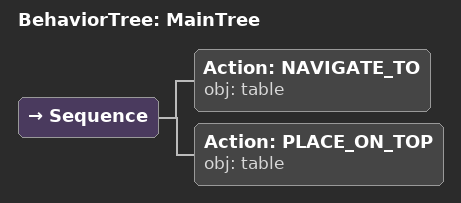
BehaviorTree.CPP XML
<root main_tree_to_execute="MainTree">
  <BehaviorTree ID="MainTree">
    <Sequence>
      <!-- Navigate to table -->
      <Action ID="NAVIGATE_TO" obj="table"/>
      <!-- Place on table (lower the white_carton onto the table) -->
      <Action ID="PLACE_ON_TOP" obj="table"/>
    </Sequence>
  </BehaviorTree>
</root>
